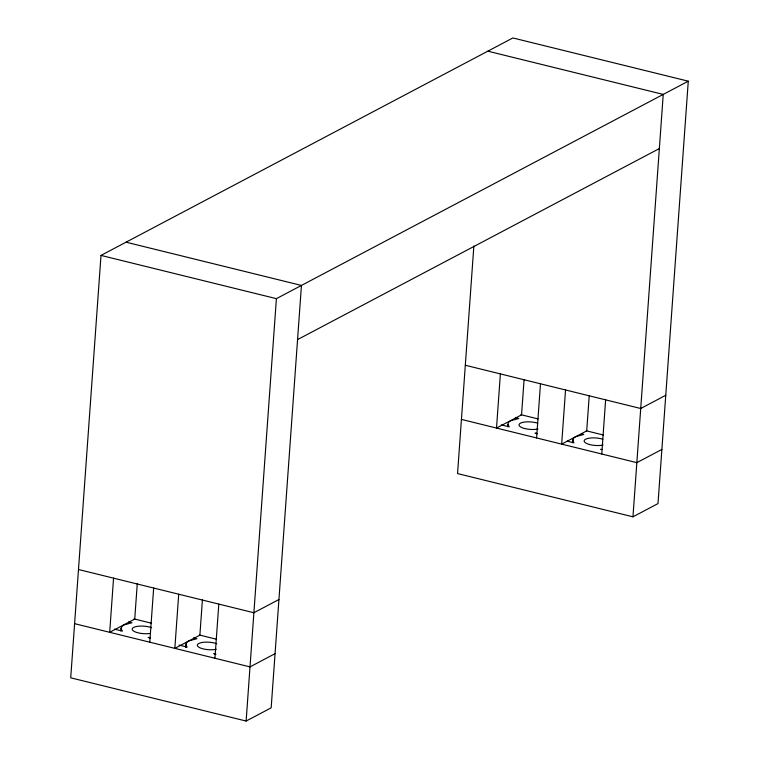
<?xml version="1.0" encoding="UTF-8"?>
<svg xmlns="http://www.w3.org/2000/svg" width="759" height="759" viewBox="0 0 759 759"><rect width="100%" height="100%" fill="white"/><g stroke="black" fill="none" stroke-linecap="round" stroke-linejoin="round"><path stroke-width="1.14" d="M473.863 246.001L457.554 473.569L632.959 516.813L657.996 503.587L688.28 81.185L512.875 37.95L101.004 255.413L70.72 677.815L246.125 721.05L271.172 707.824L301.446 285.431L126.041 242.187M113.565 578.149L109.685 632.304L134.732 619.078L137.265 583.766M120.738 630.909L121.582 626.678L123.764 624.999L131.943 622.741L128.603 621.915M121.412 629.012L121.582 626.678M149.779 642.19L153.66 588.035M178.716 594.212L174.836 648.366L199.883 635.141L202.416 599.828M185.547 646.953L186.401 642.683L188.612 640.985L196.913 638.699L193.517 637.864M186.069 647.37L186.316 643.86M214.93 658.252L218.81 604.098M246.125 721.05L276.399 298.657L688.28 81.185M500.39 373.912L496.509 428.067L521.556 414.841L524.089 379.519M507.562 426.672L508.407 422.431L510.589 420.761L518.776 418.503L515.437 417.678M536.604 437.943L540.484 383.798M565.54 389.974L561.66 444.129L586.707 430.903L589.24 395.581M572.381 442.706L573.235 438.446L575.445 436.748L583.737 434.452L581.479 433.901M573.064 440.789L573.235 438.446M601.754 454.005L605.635 399.851M632.959 516.813L663.233 94.41L487.828 51.176M297.566 339.586L659.353 148.565M278.933 599.515L253.886 612.741L78.481 569.506M665.766 395.278L640.719 408.503L465.314 365.259M275.052 653.67L250.005 666.895L74.6 623.661M661.886 449.432L636.839 462.658L461.434 419.414M536.727 433.247L535 433.218L537.287 433.787M600.568 449.385L601.934 449.404M149.903 637.494L148.166 637.465L150.462 638.025M215.11 653.651L213.744 653.632L216.011 654.192M101.004 255.413L276.399 298.657M520.873 414.67L538.065 418.911M586.214 430.78L603.414 435.021M501.244 424.898L509.298 426.89L507.733 424.328M567.106 441.14L573.984 442.829L572.542 440.362M134.039 618.908L151.24 623.148M199.389 635.017L216.59 639.258M114.419 629.145L122.474 631.127L120.899 628.566M179.124 645.093L187.15 647.076L185.718 644.609M537.989 428.987A11.489 3.757 4.1 0 1 522.268 427.763A11.489 3.757 4.1 0 1 522.002 422.573A11.489 3.757 4.1 0 1 537.695 423.199M603.12 445.04A11.489 3.757 4.1 0 1 587.39 443.816A11.489 3.757 4.1 0 1 587.134 438.636A11.489 3.757 4.1 0 1 602.826 439.252M149.542 633.509A11.489 3.757 4.1 0 1 134.362 631.516A11.489 3.757 4.1 0 1 136.127 626.573A11.489 3.757 4.1 0 1 151.62 627.702M216.287 649.277A11.489 3.757 4.1 0 1 200.338 647.968A11.489 3.757 4.1 0 1 200.765 642.75A11.489 3.757 4.1 0 1 216.742 643.755"/></g></svg>
